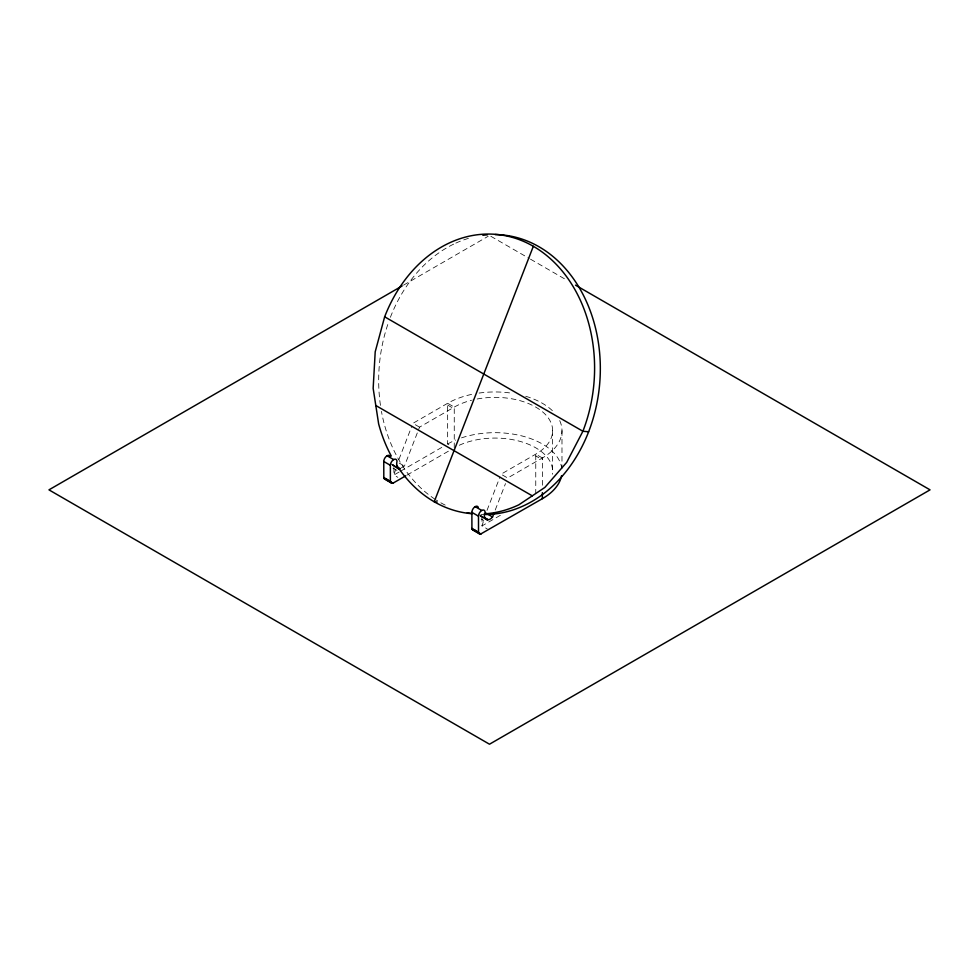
<?xml version="1.0" encoding="UTF-8"?>
<svg xmlns="http://www.w3.org/2000/svg" width="979" height="979" viewBox="0 0 979 979"><rect width="100%" height="100%" fill="white"/><g stroke="black" fill="none" stroke-linecap="round" stroke-linejoin="round"><path stroke-width="0.73" stroke-dasharray="4.89 3.67" d="M559.707 420.627A66.976 38.67 0 0 1 542.366 457.976L542.366 459.751L535.758 455.945M395.638 469.369L393.901 475.035L397.866 477.324M483.32 521.66L482.011 525.907L487.297 528.954M398.906 459.494L411.853 426.11M401.329 467.889L404.437 466.09L419.538 427.15L454.256 407.105A57.626 33.274 0 0 1 471.56 400.24M487.016 510.365L499.963 476.981M495.239 510.01L505.494 483.577M403.507 285.158L488.178 236.269M399.138 472.013L393.901 475.035L393.901 464.548L392.824 465.037M400.46 471.254L442.41 447.036M407.068 475.072L450.328 450.083M542.366 485.217L542.366 457.976L507.648 478.009L501.04 474.203L535.758 454.158A57.626 33.274 0 0 0 542.929 412.147A57.626 33.274 0 0 0 472.955 399.897M500.367 515.309L482.011 525.907L482.011 515.419L480.934 515.909M490.822 236.269L529.186 258.419M530.508 259.19L566.229 279.81M542.366 457.976L535.758 454.158L535.758 493.367M447.648 405.073L454.256 408.879M419.538 427.15L412.93 423.332L447.648 403.287A66.976 38.67 0 0 1 473.114 394.084M454.256 447.819L454.256 407.105L447.648 403.287L447.648 444.001L451.613 446.289M399.151 463.043L404.437 466.09M393.056 464.768L395.895 466.42M481.166 515.639L484.005 517.279M390.499 463.691L395.785 466.738M478.609 514.562L483.895 517.61M392.42 465.111L395.92 467.13M480.53 515.982L484.03 518.001M392.383 465.453L395.638 467.338M480.493 516.325L483.748 518.209M393.02 468.109L396.984 470.397M481.13 518.98L483.773 520.498M561.983 430.638L561.983 468.329M552.633 430.638L552.633 471.34M479.074 393.068A66.976 38.67 0 0 1 512.347 393.277M525.711 396.262A66.976 38.67 0 0 1 553.013 411.302M459.261 445.249A57.626 33.274 0 0 1 522.345 442.055A57.626 33.274 0 0 1 552.425 474.24M447.648 444.001A66.976 38.67 0 0 1 455.651 440.06M461.513 437.858A66.976 38.67 0 0 1 561.799 468.464M483.944 514.513A140.181 110.554 -84.9 0 1 480.873 514.428M445.164 505.091A140.181 110.554 -84.9 0 1 436.291 500.073M435.092 499.29A140.181 110.554 -84.9 0 1 381.443 411.364M380.464 405.404A140.181 110.554 -84.9 0 1 388.822 321.491M390.376 317.318A140.181 110.554 -84.9 0 1 454.452 243.747M455.822 243.11A140.181 110.554 -84.9 0 1 471.352 237.554"/><path stroke-width="1.47" d="M484.348 513.84A140.181 110.554 -84.9 0 0 518.821 504.821L544.838 487.456L566.694 462.369L582.897 431.262A140.181 110.554 -84.9 0 0 533.335 246.292A140.181 110.554 -84.9 0 0 384.649 316.804L375.202 351.816L373.158 388.333L378.64 423.895A140.181 110.554 -84.9 0 0 391.294 456.043M533.335 246.292L434.211 501.774L437.075 502.019M475.182 506.645L481.79 510.451A4.675 2.692 -60 0 1 485.094 512.36C482.206 518.735 488.276 522.762 492.547 516.961L494.162 512.788M402.185 285.917L48.95 489.855L489.5 744.211L930.05 489.855L575.493 285.158M405.747 475.831L393.252 483.014L391.343 483.026L390.376 480.885L390.376 465.306A4.675 2.692 -60 0 1 393.68 459.592L387.072 455.773M561.567 475.672A66.976 38.67 0 0 1 542.366 498.69L480.53 534.106L479.172 533.677L478.523 532.233L478.486 516.178A4.675 2.692 -60 0 1 481.79 510.451M393.68 459.592A4.675 2.692 -60 0 1 396.984 461.488C396.434 463.459 396.177 470.728 400.289 468.488M386.644 479.196L384.735 479.208L383.805 477.556L383.768 461.488A4.675 2.692 -60 0 1 386.644 456.055A4.675 2.692 -60 0 1 390.266 456.752M474.754 530.067L472.845 530.08L471.915 528.415L471.878 512.36A4.675 2.692 -60 0 1 474.754 506.926A4.675 2.692 -60 0 1 478.376 507.624M588.624 431.776L582.897 431.262L384.649 316.804M375.801 405.502L532.282 495.839M485.939 513.143L492.547 516.961M397.217 467.179L399.86 468.708M485.327 518.05L487.97 519.58M396.789 467.326L399.432 468.855M484.899 518.197L487.542 519.727M396.385 467.399L399.028 468.929M484.495 518.27L487.138 519.8M383.768 461.488L390.376 465.306M471.878 512.36L478.486 516.178M383.805 477.556L390.413 481.362M471.915 528.415L478.523 532.233M383.89 477.997L392.824 483.161M472 528.856L480.934 534.02M384.025 478.388L392.42 483.234M472.135 529.26L480.53 534.106M384.453 479L391.673 483.161M472.563 529.872L479.783 534.032M542.366 492.657L542.366 498.69M495.056 234.568A140.181 110.554 -84.9 0 1 600.225 374.651A140.181 110.554 -84.9 0 1 485.474 514.513M471.756 513.534A140.181 110.554 -84.9 0 1 467.277 512.739M482.855 235.303A140.181 110.554 -84.9 0 1 487.407 234.838M472.098 513.73A140.181 110.554 -84.9 0 1 396.679 465.172"/></g></svg>
